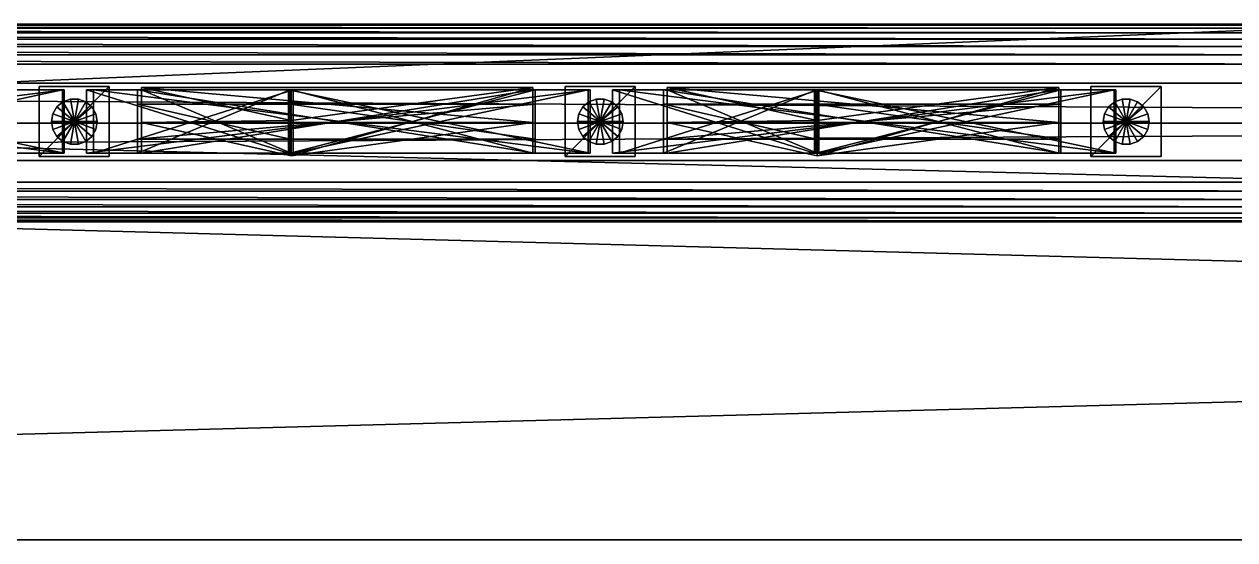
# Model space of a CAD drawing. Extents: x -226 to 220, y -12 to 4.
# Drawn here: x -113.06 to -78.53, y -11.87 to 2.82 of the extents above; entities that cross this region are included whole.
import ezdxf

# ---------------------------------------------------------------- set-up
doc = ezdxf.new("R2010")
doc.units = 0
doc.header["$MEASUREMENT"] = 0
for name, color, linetype in [('Box13', 231, 'Continuous'), ('Box14', 231, 'Continuous'), ('Box15', 231, 'Continuous'), ('Box16', 231, 'Continuous'), ('Box17', 231, 'Continuous'), ('Box18', 231, 'Continuous'), ('Box21', 231, 'Continuous'), ('Box60', 114, 'Continuous'), ('Cylinder07', 141, 'Continuous'), ('Cylinder08', 141, 'Continuous'), ('Cylinder09', 141, 'Continuous'), ('Rectangle111', 174, 'Continuous'), ('Rectangle21', 242, 'Continuous'), ('Rectangle23', 54, 'Continuous'), ('Rectangle24', 242, 'Continuous'), ('Rectangle25', 54, 'Continuous'), ('Rectangle26', 54, 'Continuous'), ('Rectangle27', 242, 'Continuous'), ('Rectangle28', 54, 'Continuous'), ('Rectangle29', 54, 'Continuous'), ('Rectangle38', 242, 'Continuous'), ('Rectangle39', 242, 'Continuous')]:
    doc.layers.add(name, color=color, linetype=linetype)

msp = doc.modelspace()

# ---------------------------------------------------------------- meshes
at = {"layer": 'Box13', "color": 231}
mesh = msp.add_polyface(dxfattribs=at)
corners = [(-112.63, -0.953, 52.823), (-110.63, -0.953, 52.823), (-112.63, 1.047, 52.823), (-110.63, 1.047, 52.823), (-112.63, -0.953, 75.791), (-110.63, -0.953, 75.791), (-112.63, 1.047, 75.791), (-110.63, 1.047, 75.791)]
mesh.append_faces([[corners[k] for k in face] for face in [(0, 2, 3, 0), (3, 1, 0, 3), (4, 5, 7, 4), (7, 6, 4, 7), (0, 1, 5, 0), (5, 4, 0, 5), (1, 3, 7, 1), (7, 5, 1, 7), (3, 2, 6, 3), (6, 7, 3, 6), (2, 0, 4, 2), (4, 6, 2, 4)]], dxfattribs={"vtx2": -1, "vtx3": -1, "color": 231})
at = {"layer": 'Box14', "color": 231}
mesh = msp.add_polyface(dxfattribs=at)
corners = [(-112.63, -0.953, 10.484), (-110.63, -0.953, 10.484), (-112.63, 1.047, 10.484), (-110.63, 1.047, 10.484), (-112.63, -0.953, 33.452), (-110.63, -0.953, 33.452), (-112.63, 1.047, 33.452), (-110.63, 1.047, 33.452)]
mesh.append_faces([[corners[k] for k in face] for face in [(0, 2, 3, 0), (3, 1, 0, 3), (4, 5, 7, 4), (7, 6, 4, 7), (0, 1, 5, 0), (5, 4, 0, 5), (1, 3, 7, 1), (7, 5, 1, 7), (3, 2, 6, 3), (6, 7, 3, 6), (2, 0, 4, 2), (4, 6, 2, 4)]], dxfattribs={"vtx2": -1, "vtx3": -1, "color": 231})
at = {"layer": 'Box15', "color": 231}
mesh = msp.add_polyface(dxfattribs=at)
corners = [(-97.63, -0.953, 52.823), (-95.63, -0.953, 52.823), (-97.63, 1.047, 52.823), (-95.63, 1.047, 52.823), (-97.63, -0.953, 75.791), (-95.63, -0.953, 75.791), (-97.63, 1.047, 75.791), (-95.63, 1.047, 75.791)]
mesh.append_faces([[corners[k] for k in face] for face in [(0, 2, 3, 0), (3, 1, 0, 3), (4, 5, 7, 4), (7, 6, 4, 7), (0, 1, 5, 0), (5, 4, 0, 5), (1, 3, 7, 1), (7, 5, 1, 7), (3, 2, 6, 3), (6, 7, 3, 6), (2, 0, 4, 2), (4, 6, 2, 4)]], dxfattribs={"vtx2": -1, "vtx3": -1, "color": 231})
at = {"layer": 'Box16', "color": 231}
mesh = msp.add_polyface(dxfattribs=at)
corners = [(-97.63, -0.953, 10.484), (-95.63, -0.953, 10.484), (-97.63, 1.047, 10.484), (-95.63, 1.047, 10.484), (-97.63, -0.953, 33.452), (-95.63, -0.953, 33.452), (-97.63, 1.047, 33.452), (-95.63, 1.047, 33.452)]
mesh.append_faces([[corners[k] for k in face] for face in [(0, 2, 3, 0), (3, 1, 0, 3), (4, 5, 7, 4), (7, 6, 4, 7), (0, 1, 5, 0), (5, 4, 0, 5), (1, 3, 7, 1), (7, 5, 1, 7), (3, 2, 6, 3), (6, 7, 3, 6), (2, 0, 4, 2), (4, 6, 2, 4)]], dxfattribs={"vtx2": -1, "vtx3": -1, "color": 231})
at = {"layer": 'Box17', "color": 231}
mesh = msp.add_polyface(dxfattribs=at)
corners = [(-82.63, -0.953, 52.823), (-80.63, -0.953, 52.823), (-82.63, 1.047, 52.823), (-80.63, 1.047, 52.823), (-82.63, -0.953, 75.791), (-80.63, -0.953, 75.791), (-82.63, 1.047, 75.791), (-80.63, 1.047, 75.791)]
mesh.append_faces([[corners[k] for k in face] for face in [(0, 2, 3, 0), (3, 1, 0, 3), (4, 5, 7, 4), (7, 6, 4, 7), (0, 1, 5, 0), (5, 4, 0, 5), (1, 3, 7, 1), (7, 5, 1, 7), (3, 2, 6, 3), (6, 7, 3, 6), (2, 0, 4, 2), (4, 6, 2, 4)]], dxfattribs={"vtx2": -1, "vtx3": -1, "color": 231})
at = {"layer": 'Box18', "color": 231}
mesh = msp.add_polyface(dxfattribs=at)
corners = [(-82.63, -0.953, 10.484), (-80.63, -0.953, 10.484), (-82.63, 1.047, 10.484), (-80.63, 1.047, 10.484), (-82.63, -0.953, 33.452), (-80.63, -0.953, 33.452), (-82.63, 1.047, 33.452), (-80.63, 1.047, 33.452)]
mesh.append_faces([[corners[k] for k in face] for face in [(0, 2, 3, 0), (3, 1, 0, 3), (4, 5, 7, 4), (7, 6, 4, 7), (0, 1, 5, 0), (5, 4, 0, 5), (1, 3, 7, 1), (7, 5, 1, 7), (3, 2, 6, 3), (6, 7, 3, 6), (2, 0, 4, 2), (4, 6, 2, 4)]], dxfattribs={"vtx2": -1, "vtx3": -1, "color": 231})
at = {"layer": 'Box21', "color": 231}
mesh = msp.add_polyface(dxfattribs=at)
corners = [(206.189, 1.137, 10.45), (206.189, -1.061, 10.45), (206.189, 1.137, 11.486), (206.189, -1.061, 11.486), (-211.021, 1.137, 10.45), (-211.021, -1.061, 10.45), (-211.021, 1.137, 11.486), (-211.021, -1.061, 11.486)]
mesh.append_faces([[corners[k] for k in face] for face in [(0, 2, 3, 0), (3, 1, 0, 3), (4, 5, 7, 4), (7, 6, 4, 7), (0, 1, 5, 0), (5, 4, 0, 5), (1, 3, 7, 1), (7, 5, 1, 7), (3, 2, 6, 3), (6, 7, 3, 6), (2, 0, 4, 2), (4, 6, 2, 4)]], dxfattribs={"vtx2": -1, "vtx3": -1, "color": 231})
at = {"layer": 'Box60', "color": 114}
mesh = msp.add_polyface(dxfattribs=at)
corners = [(-226.219, 0, -8.086), (220.156, 0, -8.086), (-226.219, 0, 0.171), (220.156, 0, 0.171), (-226.219, -11.869, -8.086), (220.156, -11.869, -8.086), (-226.219, -11.869, 0.171), (220.156, -11.869, 0.171)]
mesh.append_faces([[corners[k] for k in face] for face in [(0, 2, 3, 0), (3, 1, 0, 3), (4, 5, 7, 4), (7, 6, 4, 7), (0, 1, 5, 0), (5, 4, 0, 5), (1, 3, 7, 1), (7, 5, 1, 7), (3, 2, 6, 3), (6, 7, 3, 6), (2, 0, 4, 2), (4, 6, 2, 4)]], dxfattribs={"vtx2": -1, "vtx3": -1, "color": 114})
at = {"layer": 'Cylinder07', "color": 141}
mesh = msp.add_polyface(dxfattribs=at)
corners = [(-111.626, 0.046, 22.816), (-110.972, 0.046, 22.816), (-111.012, 0.269, 22.816), (-111.125, 0.466, 22.816), (-111.299, 0.612, 22.816), (-111.512, 0.69, 22.816), (-111.74, 0.69, 22.816), (-111.953, 0.612, 22.816), (-112.127, 0.466, 22.816), (-112.241, 0.269, 22.816), (-112.28, 0.046, 22.816), (-112.241, -0.178, 22.816), (-112.127, -0.375, 22.816), (-111.953, -0.521, 22.816), (-111.74, -0.598, 22.816), (-111.512, -0.598, 22.816), (-111.299, -0.521, 22.816), (-111.125, -0.375, 22.816), (-111.012, -0.178, 22.816), (-110.972, 0.046, 53.657), (-111.012, 0.269, 53.657), (-111.125, 0.466, 53.657), (-111.299, 0.612, 53.657), (-111.512, 0.69, 53.657), (-111.74, 0.69, 53.657), (-111.953, 0.612, 53.657), (-112.127, 0.466, 53.657), (-112.241, 0.269, 53.657), (-112.28, 0.046, 53.657), (-112.241, -0.178, 53.657), (-112.127, -0.375, 53.657), (-111.953, -0.521, 53.657), (-111.74, -0.598, 53.657), (-111.512, -0.598, 53.657), (-111.299, -0.521, 53.657), (-111.125, -0.375, 53.657), (-111.012, -0.178, 53.657), (-111.626, 0.046, 53.657)]
mesh.append_faces([[corners[k] for k in face] for face in [(0, 2, 1, 0), (0, 3, 2, 0), (0, 4, 3, 0), (0, 5, 4, 0), (0, 6, 5, 0), (0, 7, 6, 0), (0, 8, 7, 0), (0, 9, 8, 0), (0, 10, 9, 0), (0, 11, 10, 0), (0, 12, 11, 0), (0, 13, 12, 0), (0, 14, 13, 0), (0, 15, 14, 0), (0, 16, 15, 0), (0, 17, 16, 0), (0, 18, 17, 0), (0, 1, 18, 0), (37, 19, 20, 37), (37, 20, 21, 37), (37, 21, 22, 37), (37, 22, 23, 37), (37, 23, 24, 37), (37, 24, 25, 37), (37, 25, 26, 37), (37, 26, 27, 37), (37, 27, 28, 37), (37, 28, 29, 37), (37, 29, 30, 37), (37, 30, 31, 37), (37, 31, 32, 37), (37, 32, 33, 37), (37, 33, 34, 37), (37, 34, 35, 37), (37, 35, 36, 37), (37, 36, 19, 37)]], dxfattribs={"vtx0": -1, "vtx2": -1, "vtx3": -1, "color": 141})
mesh.append_faces([[corners[k] for k in face] for face in [(1, 20, 19, 1), (2, 21, 20, 2), (3, 22, 21, 3), (4, 23, 22, 4), (5, 24, 23, 5), (6, 25, 24, 6), (7, 26, 25, 7), (8, 27, 26, 8), (9, 28, 27, 9), (10, 29, 28, 10), (11, 30, 29, 11), (12, 31, 30, 12), (13, 32, 31, 13), (14, 33, 32, 14), (15, 34, 33, 15), (16, 35, 34, 16), (17, 36, 35, 17), (18, 19, 36, 18)]], dxfattribs={"vtx0": -1, "vtx3": -1, "color": 141})
mesh.append_faces([[corners[k] for k in face] for face in [(1, 2, 20, 1), (2, 3, 21, 2), (3, 4, 22, 3), (4, 5, 23, 4), (5, 6, 24, 5), (6, 7, 25, 6), (7, 8, 26, 7), (8, 9, 27, 8), (9, 10, 28, 9), (10, 11, 29, 10), (11, 12, 30, 11), (12, 13, 31, 12), (13, 14, 32, 13), (14, 15, 33, 14), (15, 16, 34, 15), (16, 17, 35, 16), (17, 18, 36, 17), (18, 1, 19, 18)]], dxfattribs={"vtx2": -1, "vtx3": -1, "color": 141})
at = {"layer": 'Cylinder08', "color": 141}
mesh = msp.add_polyface(dxfattribs=at)
corners = [(-96.626, 0.046, 22.816), (-95.972, 0.046, 22.816), (-96.012, 0.269, 22.816), (-96.125, 0.466, 22.816), (-96.299, 0.612, 22.816), (-96.512, 0.69, 22.816), (-96.74, 0.69, 22.816), (-96.953, 0.612, 22.816), (-97.127, 0.466, 22.816), (-97.241, 0.269, 22.816), (-97.28, 0.046, 22.816), (-97.241, -0.178, 22.816), (-97.127, -0.375, 22.816), (-96.953, -0.521, 22.816), (-96.74, -0.598, 22.816), (-96.512, -0.598, 22.816), (-96.299, -0.521, 22.816), (-96.125, -0.375, 22.816), (-96.012, -0.178, 22.816), (-95.972, 0.046, 53.657), (-96.012, 0.269, 53.657), (-96.125, 0.466, 53.657), (-96.299, 0.612, 53.657), (-96.512, 0.69, 53.657), (-96.74, 0.69, 53.657), (-96.953, 0.612, 53.657), (-97.127, 0.466, 53.657), (-97.241, 0.269, 53.657), (-97.28, 0.046, 53.657), (-97.241, -0.178, 53.657), (-97.127, -0.375, 53.657), (-96.953, -0.521, 53.657), (-96.74, -0.598, 53.657), (-96.512, -0.598, 53.657), (-96.299, -0.521, 53.657), (-96.125, -0.375, 53.657), (-96.012, -0.178, 53.657), (-96.626, 0.046, 53.657)]
mesh.append_faces([[corners[k] for k in face] for face in [(0, 2, 1, 0), (0, 3, 2, 0), (0, 4, 3, 0), (0, 5, 4, 0), (0, 6, 5, 0), (0, 7, 6, 0), (0, 8, 7, 0), (0, 9, 8, 0), (0, 10, 9, 0), (0, 11, 10, 0), (0, 12, 11, 0), (0, 13, 12, 0), (0, 14, 13, 0), (0, 15, 14, 0), (0, 16, 15, 0), (0, 17, 16, 0), (0, 18, 17, 0), (0, 1, 18, 0), (37, 19, 20, 37), (37, 20, 21, 37), (37, 21, 22, 37), (37, 22, 23, 37), (37, 23, 24, 37), (37, 24, 25, 37), (37, 25, 26, 37), (37, 26, 27, 37), (37, 27, 28, 37), (37, 28, 29, 37), (37, 29, 30, 37), (37, 30, 31, 37), (37, 31, 32, 37), (37, 32, 33, 37), (37, 33, 34, 37), (37, 34, 35, 37), (37, 35, 36, 37), (37, 36, 19, 37)]], dxfattribs={"vtx0": -1, "vtx2": -1, "vtx3": -1, "color": 141})
mesh.append_faces([[corners[k] for k in face] for face in [(1, 20, 19, 1), (2, 21, 20, 2), (3, 22, 21, 3), (4, 23, 22, 4), (5, 24, 23, 5), (6, 25, 24, 6), (7, 26, 25, 7), (8, 27, 26, 8), (9, 28, 27, 9), (10, 29, 28, 10), (11, 30, 29, 11), (12, 31, 30, 12), (13, 32, 31, 13), (14, 33, 32, 14), (15, 34, 33, 15), (16, 35, 34, 16), (17, 36, 35, 17), (18, 19, 36, 18)]], dxfattribs={"vtx0": -1, "vtx3": -1, "color": 141})
mesh.append_faces([[corners[k] for k in face] for face in [(1, 2, 20, 1), (2, 3, 21, 2), (3, 4, 22, 3), (4, 5, 23, 4), (5, 6, 24, 5), (6, 7, 25, 6), (7, 8, 26, 7), (8, 9, 27, 8), (9, 10, 28, 9), (10, 11, 29, 10), (11, 12, 30, 11), (12, 13, 31, 12), (13, 14, 32, 13), (14, 15, 33, 14), (15, 16, 34, 15), (16, 17, 35, 16), (17, 18, 36, 17), (18, 1, 19, 18)]], dxfattribs={"vtx2": -1, "vtx3": -1, "color": 141})
at = {"layer": 'Cylinder09', "color": 141}
mesh = msp.add_polyface(dxfattribs=at)
corners = [(-81.626, 0.046, 22.816), (-80.972, 0.046, 22.816), (-81.012, 0.269, 22.816), (-81.125, 0.466, 22.816), (-81.299, 0.612, 22.816), (-81.512, 0.69, 22.816), (-81.74, 0.69, 22.816), (-81.953, 0.612, 22.816), (-82.127, 0.466, 22.816), (-82.241, 0.269, 22.816), (-82.28, 0.046, 22.816), (-82.241, -0.178, 22.816), (-82.127, -0.375, 22.816), (-81.953, -0.521, 22.816), (-81.74, -0.598, 22.816), (-81.512, -0.598, 22.816), (-81.299, -0.521, 22.816), (-81.125, -0.375, 22.816), (-81.012, -0.178, 22.816), (-80.972, 0.046, 53.657), (-81.012, 0.269, 53.657), (-81.125, 0.466, 53.657), (-81.299, 0.612, 53.657), (-81.512, 0.69, 53.657), (-81.74, 0.69, 53.657), (-81.953, 0.612, 53.657), (-82.127, 0.466, 53.657), (-82.241, 0.269, 53.657), (-82.28, 0.046, 53.657), (-82.241, -0.178, 53.657), (-82.127, -0.375, 53.657), (-81.953, -0.521, 53.657), (-81.74, -0.598, 53.657), (-81.512, -0.598, 53.657), (-81.299, -0.521, 53.657), (-81.125, -0.375, 53.657), (-81.012, -0.178, 53.657), (-81.626, 0.046, 53.657)]
mesh.append_faces([[corners[k] for k in face] for face in [(0, 2, 1, 0), (0, 3, 2, 0), (0, 4, 3, 0), (0, 5, 4, 0), (0, 6, 5, 0), (0, 7, 6, 0), (0, 8, 7, 0), (0, 9, 8, 0), (0, 10, 9, 0), (0, 11, 10, 0), (0, 12, 11, 0), (0, 13, 12, 0), (0, 14, 13, 0), (0, 15, 14, 0), (0, 16, 15, 0), (0, 17, 16, 0), (0, 18, 17, 0), (0, 1, 18, 0), (37, 19, 20, 37), (37, 20, 21, 37), (37, 21, 22, 37), (37, 22, 23, 37), (37, 23, 24, 37), (37, 24, 25, 37), (37, 25, 26, 37), (37, 26, 27, 37), (37, 27, 28, 37), (37, 28, 29, 37), (37, 29, 30, 37), (37, 30, 31, 37), (37, 31, 32, 37), (37, 32, 33, 37), (37, 33, 34, 37), (37, 34, 35, 37), (37, 35, 36, 37), (37, 36, 19, 37)]], dxfattribs={"vtx0": -1, "vtx2": -1, "vtx3": -1, "color": 141})
mesh.append_faces([[corners[k] for k in face] for face in [(1, 20, 19, 1), (2, 21, 20, 2), (3, 22, 21, 3), (4, 23, 22, 4), (5, 24, 23, 5), (6, 25, 24, 6), (7, 26, 25, 7), (8, 27, 26, 8), (9, 28, 27, 9), (10, 29, 28, 10), (11, 30, 29, 11), (12, 31, 30, 12), (13, 32, 31, 13), (14, 33, 32, 14), (15, 34, 33, 15), (16, 35, 34, 16), (17, 36, 35, 17), (18, 19, 36, 18)]], dxfattribs={"vtx0": -1, "vtx3": -1, "color": 141})
mesh.append_faces([[corners[k] for k in face] for face in [(1, 2, 20, 1), (2, 3, 21, 2), (3, 4, 22, 3), (4, 5, 23, 4), (5, 6, 24, 5), (6, 7, 25, 6), (7, 8, 26, 7), (8, 9, 27, 8), (9, 10, 28, 9), (10, 11, 29, 10), (11, 12, 30, 11), (12, 13, 31, 12), (13, 14, 32, 13), (14, 15, 33, 14), (15, 16, 34, 15), (16, 17, 35, 16), (17, 18, 36, 17), (18, 1, 19, 18)]], dxfattribs={"vtx2": -1, "vtx3": -1, "color": 141})
at = {"layer": 'Rectangle111', "color": 174}
mesh = msp.add_polyface(dxfattribs=at)
corners = [(-74.002, -2.811, 77.012), (-74.002, -2.781, 77.272), (-74.002, -2.695, 77.511), (-74.002, -2.561, 77.722), (-74.002, -2.385, 77.897), (-74.002, -2.175, 78.031), (-74.002, -1.936, 78.117), (-74.002, -1.676, 78.147), (-74.002, 1.685, 78.147), (-74.002, 1.945, 78.117), (-74.002, 2.184, 78.031), (-74.002, 2.395, 77.897), (-74.002, 2.571, 77.722), (-74.002, 2.705, 77.511), (-74.002, 2.79, 77.272), (-74.002, 2.82, 77.012), (-74.002, 2.82, 75.271), (-74.002, -2.811, 75.271), (-209.002, -2.811, 77.012), (-209.002, -2.781, 77.272), (-209.002, -2.695, 77.511), (-209.002, -2.561, 77.722), (-209.002, -2.385, 77.897), (-209.002, -2.175, 78.031), (-209.002, -1.936, 78.117), (-209.002, -1.676, 78.147), (-209.002, 1.685, 78.147), (-209.002, 1.945, 78.117), (-209.002, 2.184, 78.031), (-209.002, 2.395, 77.897), (-209.002, 2.571, 77.722), (-209.002, 2.705, 77.511), (-209.002, 2.79, 77.272), (-209.002, 2.82, 77.012), (-209.002, 2.82, 75.271), (-209.002, -2.811, 75.271)]
mesh.append_faces([[corners[k] for k in face] for face in [(15, 0, 16, 15), (14, 0, 15, 14), (13, 0, 14, 13), (12, 0, 13, 12), (11, 0, 12, 11), (10, 0, 11, 10), (9, 0, 10, 9), (8, 0, 9, 8), (7, 0, 8, 7), (6, 0, 7, 6), (5, 1, 6, 5)]], dxfattribs={"vtx0": -1, "vtx1": -1, "vtx3": -1, "color": 174})
mesh.append_faces([[corners[k] for k in face] for face in [(6, 1, 0, 6), (5, 2, 1, 5), (5, 3, 2, 5), (24, 18, 19, 24), (23, 19, 20, 23), (23, 20, 21, 23)]], dxfattribs={"vtx0": -1, "vtx2": -1, "vtx3": -1, "color": 174})
mesh.append_faces([[corners[k] for k in face] for face in [(0, 19, 18, 0), (1, 20, 19, 1), (2, 21, 20, 2), (3, 22, 21, 3), (4, 23, 22, 4), (5, 24, 23, 5), (6, 25, 24, 6), (7, 26, 25, 7), (8, 27, 26, 8), (9, 28, 27, 9), (10, 29, 28, 10), (11, 30, 29, 11), (12, 31, 30, 12), (13, 32, 31, 13), (14, 33, 32, 14), (15, 34, 33, 15), (16, 35, 34, 16), (17, 18, 35, 17), (16, 0, 17, 16)]], dxfattribs={"vtx0": -1, "vtx3": -1, "color": 174})
mesh.append_faces([[corners[k] for k in face] for face in [(33, 34, 18, 33), (32, 33, 18, 32), (31, 32, 18, 31), (30, 31, 18, 30), (29, 30, 18, 29), (28, 29, 18, 28), (27, 28, 18, 27), (26, 27, 18, 26), (25, 26, 18, 25), (24, 25, 18, 24), (23, 24, 19, 23)]], dxfattribs={"vtx1": -1, "vtx2": -1, "vtx3": -1, "color": 174})
mesh.append_faces([[corners[k] for k in face] for face in [(4, 3, 5, 4), (22, 23, 21, 22)]], dxfattribs={"vtx1": -1, "vtx3": -1, "color": 174})
mesh.append_faces([[corners[k] for k in face] for face in [(0, 1, 19, 0), (1, 2, 20, 1), (2, 3, 21, 2), (3, 4, 22, 3), (4, 5, 23, 4), (5, 6, 24, 5), (6, 7, 25, 6), (7, 8, 26, 7), (8, 9, 27, 8), (9, 10, 28, 9), (10, 11, 29, 10), (11, 12, 30, 11), (12, 13, 31, 12), (13, 14, 32, 13), (14, 15, 33, 14), (15, 16, 34, 15), (16, 17, 35, 16), (17, 0, 18, 17), (34, 35, 18, 34)]], dxfattribs={"vtx2": -1, "vtx3": -1, "color": 174})
at = {"layer": 'Rectangle21', "color": 242}
mesh = msp.add_polyface(dxfattribs=at)
corners = [(-111.967, 0.947, 17.989), (-120.389, 0.947, 22.501), (-126.078, 0.947, 20.428), (-126.078, 0.947, 10.484), (-111.967, 0.947, 10.484), (-111.967, -0.853, 17.989), (-120.389, -0.853, 22.501), (-126.078, -0.853, 20.428), (-126.078, -0.853, 10.484), (-111.967, -0.853, 10.484), (-113.546, 0.947, 11.484), (-124.714, 0.947, 11.484), (-124.714, 0.947, 19.428), (-120.442, 0.947, 21.098), (-113.546, 0.947, 17.125), (-113.546, -0.853, 11.484), (-124.714, -0.853, 11.484), (-124.714, -0.853, 19.428), (-120.442, -0.853, 21.098), (-113.546, -0.853, 17.125)]
mesh.append_faces([[corners[k] for k in face] for face in [(4, 10, 0, 4), (14, 0, 10, 14), (3, 10, 4, 3), (13, 1, 14, 13), (2, 11, 3, 2), (1, 12, 2, 1)]], dxfattribs={"vtx0": -1, "vtx1": -1, "vtx3": -1, "color": 242})
mesh.append_faces([[corners[k] for k in face] for face in [(3, 11, 10, 3), (14, 1, 0, 14), (2, 12, 11, 2), (1, 13, 12, 1), (8, 15, 16, 8), (19, 5, 6, 19), (7, 16, 17, 7), (6, 17, 18, 6)]], dxfattribs={"vtx0": -1, "vtx2": -1, "vtx3": -1, "color": 242})
mesh.append_faces([[corners[k] for k in face] for face in [(0, 6, 5, 0), (1, 7, 6, 1), (2, 8, 7, 2), (3, 9, 8, 3), (4, 5, 9, 4), (10, 16, 15, 10), (11, 17, 16, 11), (12, 18, 17, 12), (13, 19, 18, 13), (14, 15, 19, 14)]], dxfattribs={"vtx0": -1, "vtx3": -1, "color": 242})
mesh.append_faces([[corners[k] for k in face] for face in [(9, 5, 15, 9), (19, 15, 5, 19), (8, 9, 15, 8), (18, 19, 6, 18), (7, 8, 16, 7), (6, 7, 17, 6)]], dxfattribs={"vtx1": -1, "vtx2": -1, "vtx3": -1, "color": 242})
mesh.append_faces([[corners[k] for k in face] for face in [(0, 1, 6, 0), (1, 2, 7, 1), (2, 3, 8, 2), (3, 4, 9, 3), (4, 0, 5, 4), (10, 11, 16, 10), (11, 12, 17, 11), (12, 13, 18, 12), (13, 14, 19, 13), (14, 10, 15, 14)]], dxfattribs={"vtx2": -1, "vtx3": -1, "color": 242})
at = {"layer": 'Rectangle23', "color": 54}
mesh = msp.add_polyface(dxfattribs=at)
corners = [(-111.919, 0.947, 75.572), (-126.276, 0.947, 75.572), (-126.276, 0.947, 69.363), (-120.516, 0.947, 71.418), (-111.919, 0.947, 67.241), (-111.919, -0.853, 75.572), (-126.276, -0.853, 75.572), (-126.276, -0.853, 69.363), (-120.516, -0.853, 71.418), (-111.919, -0.853, 67.241), (-113.485, 0.947, 68.993), (-120.468, 0.947, 72.288), (-124.826, 0.947, 70.753), (-124.826, 0.947, 74.769), (-113.485, 0.947, 74.769), (-113.485, -0.853, 68.993), (-120.468, -0.853, 72.288), (-124.826, -0.853, 70.753), (-124.826, -0.853, 74.769), (-113.485, -0.853, 74.769)]
mesh.append_faces([[corners[k] for k in face] for face in [(14, 0, 10, 14), (4, 10, 0, 4), (3, 10, 4, 3), (13, 1, 14, 13), (12, 2, 13, 12), (11, 3, 12, 11)]], dxfattribs={"vtx0": -1, "vtx1": -1, "vtx3": -1, "color": 54})
mesh.append_faces([[corners[k] for k in face] for face in [(3, 11, 10, 3), (14, 1, 0, 14), (13, 2, 1, 13), (12, 3, 2, 12), (8, 15, 16, 8), (19, 5, 6, 19), (18, 6, 7, 18), (17, 7, 8, 17)]], dxfattribs={"vtx0": -1, "vtx2": -1, "vtx3": -1, "color": 54})
mesh.append_faces([[corners[k] for k in face] for face in [(0, 6, 5, 0), (1, 7, 6, 1), (2, 8, 7, 2), (3, 9, 8, 3), (4, 5, 9, 4), (10, 16, 15, 10), (11, 17, 16, 11), (12, 18, 17, 12), (13, 19, 18, 13), (14, 15, 19, 14)]], dxfattribs={"vtx0": -1, "vtx3": -1, "color": 54})
mesh.append_faces([[corners[k] for k in face] for face in [(19, 15, 5, 19), (9, 5, 15, 9), (8, 9, 15, 8), (18, 19, 6, 18), (17, 18, 7, 17), (16, 17, 8, 16)]], dxfattribs={"vtx1": -1, "vtx2": -1, "vtx3": -1, "color": 54})
mesh.append_faces([[corners[k] for k in face] for face in [(0, 1, 6, 0), (1, 2, 7, 1), (2, 3, 8, 2), (3, 4, 9, 3), (4, 0, 5, 4), (10, 11, 16, 10), (11, 12, 17, 11), (12, 13, 18, 12), (13, 14, 19, 13), (14, 10, 15, 14)]], dxfattribs={"vtx2": -1, "vtx3": -1, "color": 54})
at = {"layer": 'Rectangle24', "color": 242}
mesh = msp.add_polyface(dxfattribs=at)
corners = [(-96.967, 0.947, 17.989), (-105.389, 0.947, 22.501), (-111.078, 0.947, 20.428), (-111.078, 0.947, 10.484), (-96.967, 0.947, 10.484), (-96.967, -0.853, 17.989), (-105.389, -0.853, 22.501), (-111.078, -0.853, 20.428), (-111.078, -0.853, 10.484), (-96.967, -0.853, 10.484), (-98.546, 0.947, 11.484), (-109.714, 0.947, 11.484), (-109.714, 0.947, 19.428), (-105.442, 0.947, 21.098), (-98.546, 0.947, 17.125), (-98.546, -0.853, 11.484), (-109.714, -0.853, 11.484), (-109.714, -0.853, 19.428), (-105.442, -0.853, 21.098), (-98.546, -0.853, 17.125)]
mesh.append_faces([[corners[k] for k in face] for face in [(4, 10, 0, 4), (14, 0, 10, 14), (3, 10, 4, 3), (13, 1, 14, 13), (2, 11, 3, 2), (1, 12, 2, 1)]], dxfattribs={"vtx0": -1, "vtx1": -1, "vtx3": -1, "color": 242})
mesh.append_faces([[corners[k] for k in face] for face in [(3, 11, 10, 3), (14, 1, 0, 14), (2, 12, 11, 2), (1, 13, 12, 1), (8, 15, 16, 8), (19, 5, 6, 19), (7, 16, 17, 7), (6, 17, 18, 6)]], dxfattribs={"vtx0": -1, "vtx2": -1, "vtx3": -1, "color": 242})
mesh.append_faces([[corners[k] for k in face] for face in [(0, 6, 5, 0), (1, 7, 6, 1), (2, 8, 7, 2), (3, 9, 8, 3), (4, 5, 9, 4), (10, 16, 15, 10), (11, 17, 16, 11), (12, 18, 17, 12), (13, 19, 18, 13), (14, 15, 19, 14)]], dxfattribs={"vtx0": -1, "vtx3": -1, "color": 242})
mesh.append_faces([[corners[k] for k in face] for face in [(9, 5, 15, 9), (19, 15, 5, 19), (8, 9, 15, 8), (18, 19, 6, 18), (7, 8, 16, 7), (6, 7, 17, 6)]], dxfattribs={"vtx1": -1, "vtx2": -1, "vtx3": -1, "color": 242})
mesh.append_faces([[corners[k] for k in face] for face in [(0, 1, 6, 0), (1, 2, 7, 1), (2, 3, 8, 2), (3, 4, 9, 3), (4, 0, 5, 4), (10, 11, 16, 10), (11, 12, 17, 11), (12, 13, 18, 12), (13, 14, 19, 13), (14, 10, 15, 14)]], dxfattribs={"vtx2": -1, "vtx3": -1, "color": 242})
at = {"layer": 'Rectangle25', "color": 54}
mesh = msp.add_polyface(dxfattribs=at)
corners = [(-98.485, 0.547, 74.769), (-109.826, 0.547, 74.769), (-109.826, 0.547, 70.753), (-105.468, 0.547, 72.288), (-98.485, 0.547, 68.993), (-98.485, -0.453, 74.769), (-109.826, -0.453, 74.769), (-109.826, -0.453, 70.753), (-105.468, -0.453, 72.288), (-98.485, -0.453, 68.993)]
mesh.append_faces([[corners[k] for k in face] for face in [(3, 1, 0, 3), (8, 5, 6, 8)]], dxfattribs={"vtx0": -1, "vtx2": -1, "vtx3": -1, "color": 54})
mesh.append_faces([[corners[k] for k in face] for face in [(0, 6, 5, 0), (1, 7, 6, 1), (2, 8, 7, 2), (3, 9, 8, 3), (4, 5, 9, 4), (3, 0, 4, 3)]], dxfattribs={"vtx0": -1, "vtx3": -1, "color": 54})
mesh.append_faces([[corners[k] for k in face] for face in [(2, 1, 3, 2), (7, 8, 6, 7)]], dxfattribs={"vtx1": -1, "vtx3": -1, "color": 54})
mesh.append_faces([[corners[k] for k in face] for face in [(0, 1, 6, 0), (1, 2, 7, 1), (2, 3, 8, 2), (3, 4, 9, 3), (4, 0, 5, 4), (8, 9, 5, 8)]], dxfattribs={"vtx2": -1, "vtx3": -1, "color": 54})
at = {"layer": 'Rectangle26', "color": 54}
mesh = msp.add_polyface(dxfattribs=at)
corners = [(-96.919, 0.947, 75.572), (-111.276, 0.947, 75.572), (-111.276, 0.947, 69.363), (-105.516, 0.947, 71.418), (-96.919, 0.947, 67.241), (-96.919, -0.853, 75.572), (-111.276, -0.853, 75.572), (-111.276, -0.853, 69.363), (-105.516, -0.853, 71.418), (-96.919, -0.853, 67.241), (-98.485, 0.947, 68.993), (-105.468, 0.947, 72.288), (-109.826, 0.947, 70.753), (-109.826, 0.947, 74.769), (-98.485, 0.947, 74.769), (-98.485, -0.853, 68.993), (-105.468, -0.853, 72.288), (-109.826, -0.853, 70.753), (-109.826, -0.853, 74.769), (-98.485, -0.853, 74.769)]
mesh.append_faces([[corners[k] for k in face] for face in [(14, 0, 10, 14), (4, 10, 0, 4), (3, 10, 4, 3), (13, 1, 14, 13), (12, 2, 13, 12), (11, 3, 12, 11)]], dxfattribs={"vtx0": -1, "vtx1": -1, "vtx3": -1, "color": 54})
mesh.append_faces([[corners[k] for k in face] for face in [(3, 11, 10, 3), (14, 1, 0, 14), (13, 2, 1, 13), (12, 3, 2, 12), (8, 15, 16, 8), (19, 5, 6, 19), (18, 6, 7, 18), (17, 7, 8, 17)]], dxfattribs={"vtx0": -1, "vtx2": -1, "vtx3": -1, "color": 54})
mesh.append_faces([[corners[k] for k in face] for face in [(0, 6, 5, 0), (1, 7, 6, 1), (2, 8, 7, 2), (3, 9, 8, 3), (4, 5, 9, 4), (10, 16, 15, 10), (11, 17, 16, 11), (12, 18, 17, 12), (13, 19, 18, 13), (14, 15, 19, 14)]], dxfattribs={"vtx0": -1, "vtx3": -1, "color": 54})
mesh.append_faces([[corners[k] for k in face] for face in [(19, 15, 5, 19), (9, 5, 15, 9), (8, 9, 15, 8), (18, 19, 6, 18), (17, 18, 7, 17), (16, 17, 8, 16)]], dxfattribs={"vtx1": -1, "vtx2": -1, "vtx3": -1, "color": 54})
mesh.append_faces([[corners[k] for k in face] for face in [(0, 1, 6, 0), (1, 2, 7, 1), (2, 3, 8, 2), (3, 4, 9, 3), (4, 0, 5, 4), (10, 11, 16, 10), (11, 12, 17, 11), (12, 13, 18, 12), (13, 14, 19, 13), (14, 10, 15, 14)]], dxfattribs={"vtx2": -1, "vtx3": -1, "color": 54})
at = {"layer": 'Rectangle27', "color": 242}
mesh = msp.add_polyface(dxfattribs=at)
corners = [(-81.967, 0.947, 17.989), (-90.389, 0.947, 22.501), (-96.078, 0.947, 20.428), (-96.078, 0.947, 10.484), (-81.967, 0.947, 10.484), (-81.967, -0.853, 17.989), (-90.389, -0.853, 22.501), (-96.078, -0.853, 20.428), (-96.078, -0.853, 10.484), (-81.967, -0.853, 10.484), (-83.546, 0.947, 11.484), (-94.714, 0.947, 11.484), (-94.714, 0.947, 19.428), (-90.442, 0.947, 21.098), (-83.546, 0.947, 17.125), (-83.546, -0.853, 11.484), (-94.714, -0.853, 11.484), (-94.714, -0.853, 19.428), (-90.442, -0.853, 21.098), (-83.546, -0.853, 17.125)]
mesh.append_faces([[corners[k] for k in face] for face in [(4, 10, 0, 4), (14, 0, 10, 14), (3, 10, 4, 3), (13, 1, 14, 13), (2, 11, 3, 2), (1, 12, 2, 1)]], dxfattribs={"vtx0": -1, "vtx1": -1, "vtx3": -1, "color": 242})
mesh.append_faces([[corners[k] for k in face] for face in [(3, 11, 10, 3), (14, 1, 0, 14), (2, 12, 11, 2), (1, 13, 12, 1), (8, 15, 16, 8), (19, 5, 6, 19), (7, 16, 17, 7), (6, 17, 18, 6)]], dxfattribs={"vtx0": -1, "vtx2": -1, "vtx3": -1, "color": 242})
mesh.append_faces([[corners[k] for k in face] for face in [(0, 6, 5, 0), (1, 7, 6, 1), (2, 8, 7, 2), (3, 9, 8, 3), (4, 5, 9, 4), (10, 16, 15, 10), (11, 17, 16, 11), (12, 18, 17, 12), (13, 19, 18, 13), (14, 15, 19, 14)]], dxfattribs={"vtx0": -1, "vtx3": -1, "color": 242})
mesh.append_faces([[corners[k] for k in face] for face in [(9, 5, 15, 9), (19, 15, 5, 19), (8, 9, 15, 8), (18, 19, 6, 18), (7, 8, 16, 7), (6, 7, 17, 6)]], dxfattribs={"vtx1": -1, "vtx2": -1, "vtx3": -1, "color": 242})
mesh.append_faces([[corners[k] for k in face] for face in [(0, 1, 6, 0), (1, 2, 7, 1), (2, 3, 8, 2), (3, 4, 9, 3), (4, 0, 5, 4), (10, 11, 16, 10), (11, 12, 17, 11), (12, 13, 18, 12), (13, 14, 19, 13), (14, 10, 15, 14)]], dxfattribs={"vtx2": -1, "vtx3": -1, "color": 242})
at = {"layer": 'Rectangle28', "color": 54}
mesh = msp.add_polyface(dxfattribs=at)
corners = [(-83.485, 0.547, 74.769), (-94.826, 0.547, 74.769), (-94.826, 0.547, 70.753), (-90.468, 0.547, 72.288), (-83.485, 0.547, 68.993), (-83.485, -0.453, 74.769), (-94.826, -0.453, 74.769), (-94.826, -0.453, 70.753), (-90.468, -0.453, 72.288), (-83.485, -0.453, 68.993)]
mesh.append_faces([[corners[k] for k in face] for face in [(3, 1, 0, 3), (8, 5, 6, 8)]], dxfattribs={"vtx0": -1, "vtx2": -1, "vtx3": -1, "color": 54})
mesh.append_faces([[corners[k] for k in face] for face in [(0, 6, 5, 0), (1, 7, 6, 1), (2, 8, 7, 2), (3, 9, 8, 3), (4, 5, 9, 4), (3, 0, 4, 3)]], dxfattribs={"vtx0": -1, "vtx3": -1, "color": 54})
mesh.append_faces([[corners[k] for k in face] for face in [(2, 1, 3, 2), (7, 8, 6, 7)]], dxfattribs={"vtx1": -1, "vtx3": -1, "color": 54})
mesh.append_faces([[corners[k] for k in face] for face in [(0, 1, 6, 0), (1, 2, 7, 1), (2, 3, 8, 2), (3, 4, 9, 3), (4, 0, 5, 4), (8, 9, 5, 8)]], dxfattribs={"vtx2": -1, "vtx3": -1, "color": 54})
at = {"layer": 'Rectangle29', "color": 54}
mesh = msp.add_polyface(dxfattribs=at)
corners = [(-81.919, 0.947, 75.572), (-96.276, 0.947, 75.572), (-96.276, 0.947, 69.363), (-90.516, 0.947, 71.418), (-81.919, 0.947, 67.241), (-81.919, -0.853, 75.572), (-96.276, -0.853, 75.572), (-96.276, -0.853, 69.363), (-90.516, -0.853, 71.418), (-81.919, -0.853, 67.241), (-83.485, 0.947, 68.993), (-90.468, 0.947, 72.288), (-94.826, 0.947, 70.753), (-94.826, 0.947, 74.769), (-83.485, 0.947, 74.769), (-83.485, -0.853, 68.993), (-90.468, -0.853, 72.288), (-94.826, -0.853, 70.753), (-94.826, -0.853, 74.769), (-83.485, -0.853, 74.769)]
mesh.append_faces([[corners[k] for k in face] for face in [(14, 0, 10, 14), (4, 10, 0, 4), (3, 10, 4, 3), (13, 1, 14, 13), (12, 2, 13, 12), (11, 3, 12, 11)]], dxfattribs={"vtx0": -1, "vtx1": -1, "vtx3": -1, "color": 54})
mesh.append_faces([[corners[k] for k in face] for face in [(3, 11, 10, 3), (14, 1, 0, 14), (13, 2, 1, 13), (12, 3, 2, 12), (8, 15, 16, 8), (19, 5, 6, 19), (18, 6, 7, 18), (17, 7, 8, 17)]], dxfattribs={"vtx0": -1, "vtx2": -1, "vtx3": -1, "color": 54})
mesh.append_faces([[corners[k] for k in face] for face in [(0, 6, 5, 0), (1, 7, 6, 1), (2, 8, 7, 2), (3, 9, 8, 3), (4, 5, 9, 4), (10, 16, 15, 10), (11, 17, 16, 11), (12, 18, 17, 12), (13, 19, 18, 13), (14, 15, 19, 14)]], dxfattribs={"vtx0": -1, "vtx3": -1, "color": 54})
mesh.append_faces([[corners[k] for k in face] for face in [(19, 15, 5, 19), (9, 5, 15, 9), (8, 9, 15, 8), (18, 19, 6, 18), (17, 18, 7, 17), (16, 17, 8, 16)]], dxfattribs={"vtx1": -1, "vtx2": -1, "vtx3": -1, "color": 54})
mesh.append_faces([[corners[k] for k in face] for face in [(0, 1, 6, 0), (1, 2, 7, 1), (2, 3, 8, 2), (3, 4, 9, 3), (4, 0, 5, 4), (10, 11, 16, 10), (11, 12, 17, 11), (12, 13, 18, 12), (13, 14, 19, 13), (14, 10, 15, 14)]], dxfattribs={"vtx2": -1, "vtx3": -1, "color": 54})
at = {"layer": 'Rectangle38', "color": 242}
mesh = msp.add_polyface(dxfattribs=at)
corners = [(-98.546, 1.02, 17.125), (-105.442, 0.073, 21.098), (-109.714, 1.02, 19.428), (-109.714, 1.02, 11.484), (-98.546, 1.02, 11.484), (-98.546, 0.02, 17.125), (-105.442, -0.927, 21.098), (-109.714, 0.02, 19.428), (-109.714, 0.02, 11.484), (-98.546, 0.02, 11.484)]
mesh.append_faces([[corners[k] for k in face] for face in [(3, 1, 0, 3), (8, 5, 6, 8)]], dxfattribs={"vtx0": -1, "vtx2": -1, "vtx3": -1, "color": 242})
mesh.append_faces([[corners[k] for k in face] for face in [(0, 6, 5, 0), (1, 7, 6, 1), (2, 8, 7, 2), (3, 9, 8, 3), (4, 5, 9, 4), (3, 0, 4, 3)]], dxfattribs={"vtx0": -1, "vtx3": -1, "color": 242})
mesh.append_faces([[corners[k] for k in face] for face in [(2, 1, 3, 2), (7, 8, 6, 7)]], dxfattribs={"vtx1": -1, "vtx3": -1, "color": 242})
mesh.append_faces([[corners[k] for k in face] for face in [(0, 1, 6, 0), (1, 2, 7, 1), (2, 3, 8, 2), (3, 4, 9, 3), (4, 0, 5, 4), (8, 9, 5, 8)]], dxfattribs={"vtx2": -1, "vtx3": -1, "color": 242})
at = {"layer": 'Rectangle39', "color": 242}
mesh = msp.add_polyface(dxfattribs=at)
corners = [(-83.546, 1.02, 17.125), (-90.442, 0.073, 21.098), (-94.714, 1.02, 19.428), (-94.714, 1.02, 11.484), (-83.546, 1.02, 11.484), (-83.546, 0.02, 17.125), (-90.442, -0.927, 21.098), (-94.714, 0.02, 19.428), (-94.714, 0.02, 11.484), (-83.546, 0.02, 11.484)]
mesh.append_faces([[corners[k] for k in face] for face in [(3, 1, 0, 3), (8, 5, 6, 8)]], dxfattribs={"vtx0": -1, "vtx2": -1, "vtx3": -1, "color": 242})
mesh.append_faces([[corners[k] for k in face] for face in [(0, 6, 5, 0), (1, 7, 6, 1), (2, 8, 7, 2), (3, 9, 8, 3), (4, 5, 9, 4), (3, 0, 4, 3)]], dxfattribs={"vtx0": -1, "vtx3": -1, "color": 242})
mesh.append_faces([[corners[k] for k in face] for face in [(2, 1, 3, 2), (7, 8, 6, 7)]], dxfattribs={"vtx1": -1, "vtx3": -1, "color": 242})
mesh.append_faces([[corners[k] for k in face] for face in [(0, 1, 6, 0), (1, 2, 7, 1), (2, 3, 8, 2), (3, 4, 9, 3), (4, 0, 5, 4), (8, 9, 5, 8)]], dxfattribs={"vtx2": -1, "vtx3": -1, "color": 242})

doc.saveas('drawing.dxf')
